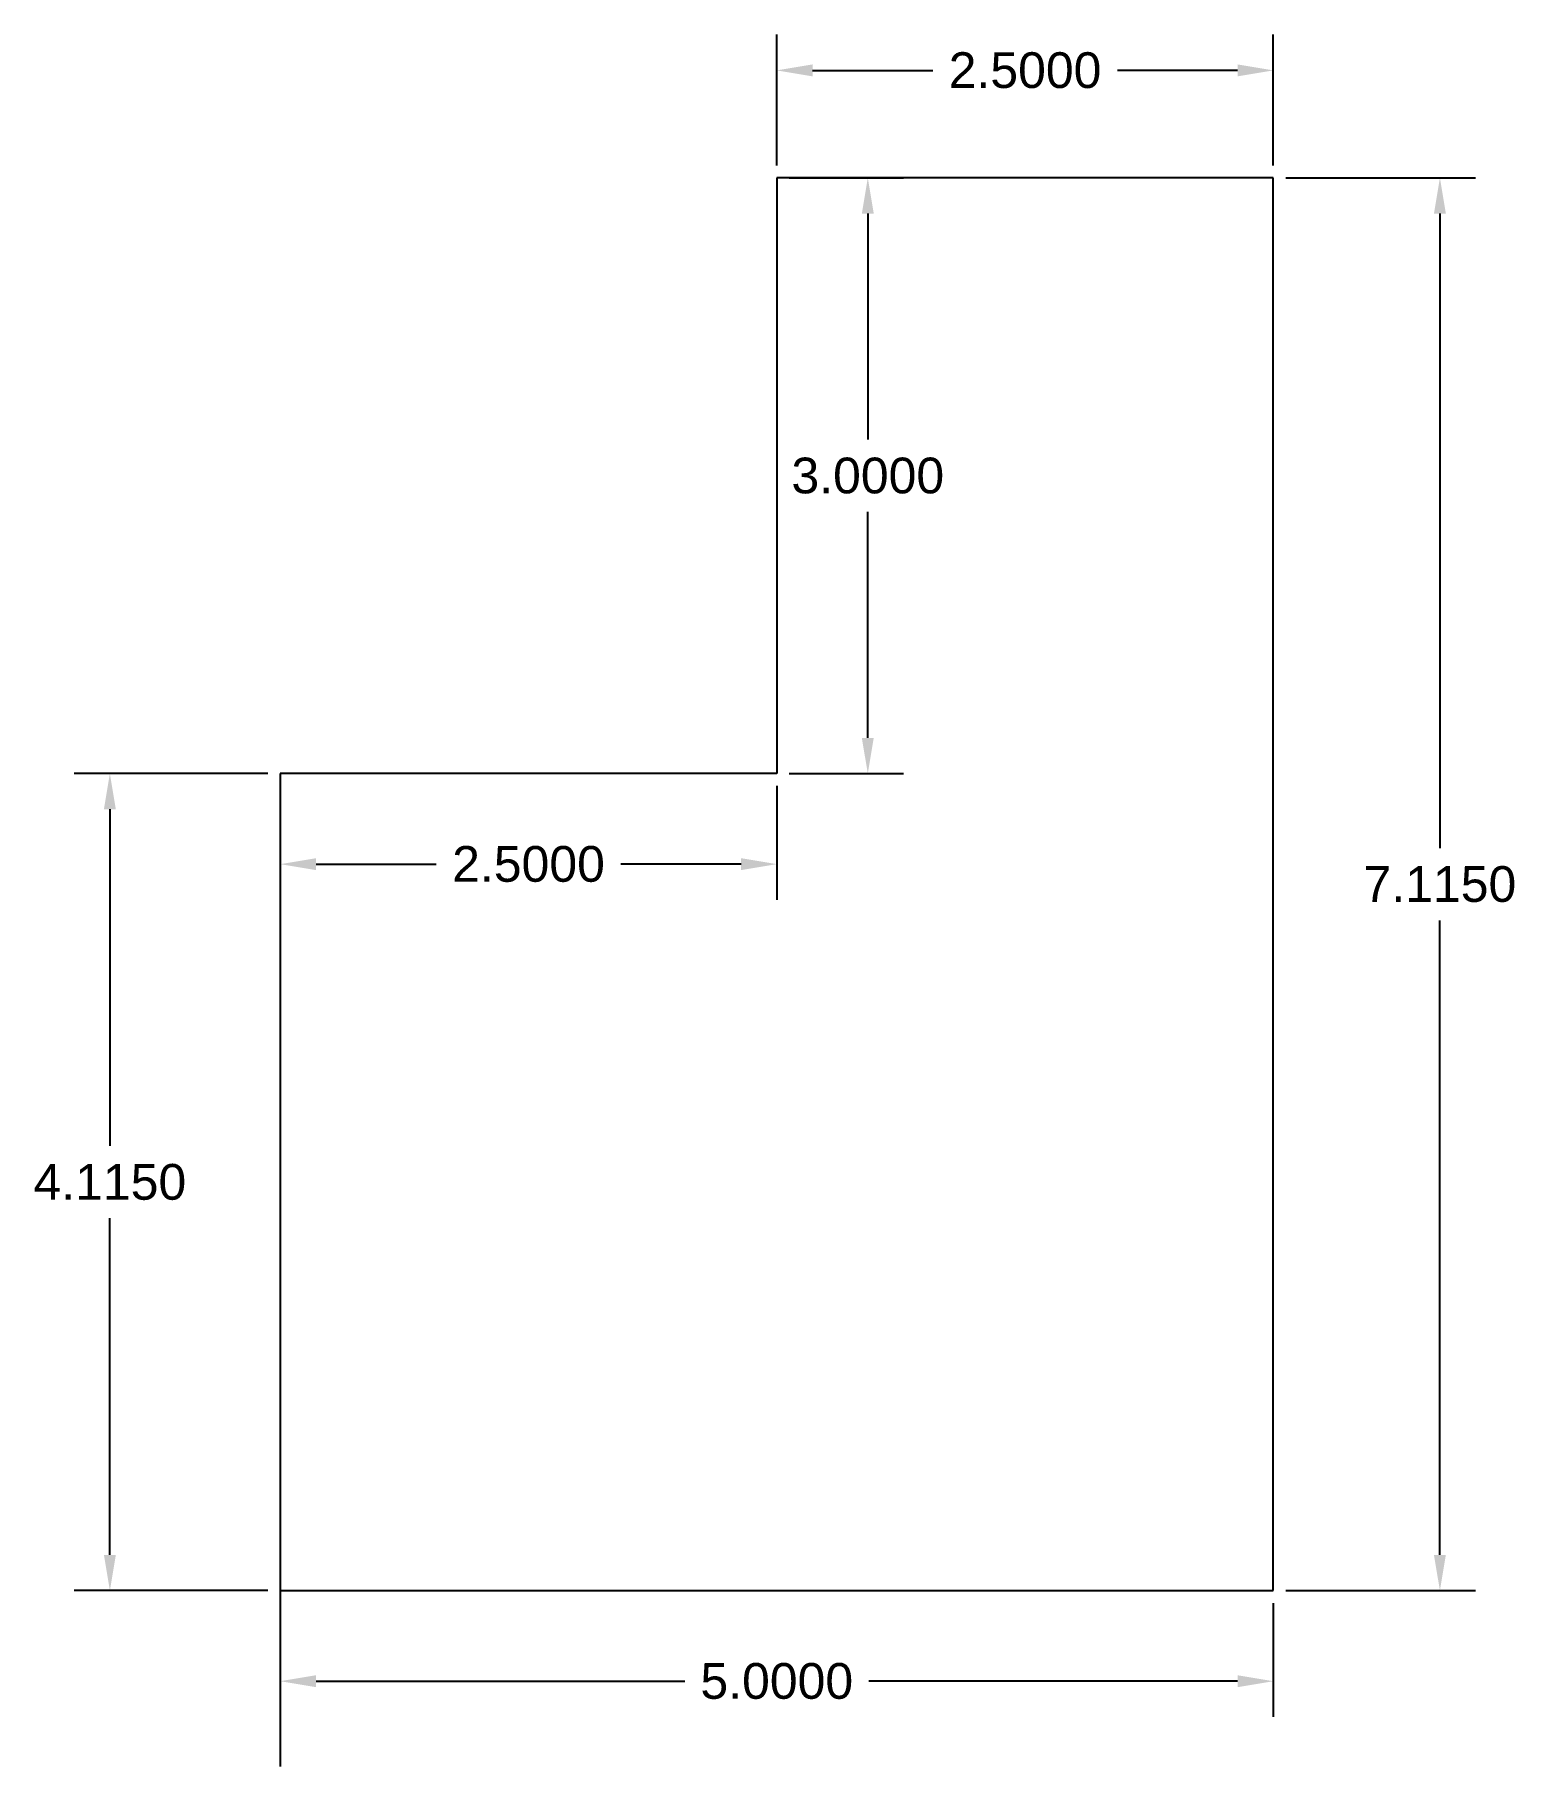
# Model space of a CAD drawing. Header units: inches. Extents: x 3.76 to 11.21, y -0.89 to 7.84.
import ezdxf

# ---------------------------------------------------------------- set-up
doc = ezdxf.new("R2010")
doc.units = ezdxf.units.IN
doc.header["$MEASUREMENT"] = 0
doc.styles.get("Standard").update_dxf_attribs({"font": 'arial.ttf'})
doc.dimstyles.get("Standard").update_dxf_attribs({"dimtxt": 0.18, "dimasz": 0.18, "dimexe": 0.18, "dimexo": 0.0625, "dimgap": 0.09, "dimtad": 0, "dimtih": 1, "dimtoh": 1, "dimdec": 4, "dimzin": 0, "dimdsep": 46, "dimtxsty": 'Standard', "dimcen": 0.09, "dimadec": 0, "dimazin": 0, "dimtfac": 1, "dimtdec": 4, "dimtofl": 0, "dimtmove": 0, "dimatfit": 3, "dimfxl": 1, "dimtolj": 1, "dimtzin": 0, "dimarcsym": 0})

# ---------------------------------------------------------------- blocks, each defined once
blk = doc.blocks.new('*D1')
at = {"color": 0, "lineweight": -2, "transparency": 16777216}
for p, q in [((5, -0.0625), (5, -0.6361)), ((10, -0.0625), (10, -0.6361)), ((5.18, -0.4561), (7.0367, -0.4561)), ((9.82, -0.4561), (7.9633, -0.4561))]:
    blk.add_line(p, q, dxfattribs=at)
at = {"color": 0, "transparency": 16777216}
for points in [[(5.18, -0.4261), (5.18, -0.4861), (5, -0.4561)], [(9.82, -0.4261), (9.82, -0.4861), (10, -0.4561)]]:
    blk.add_solid(points, dxfattribs=at)
at = {"layer": 'Defpoints', "color": 0, "transparency": 16777216}
for p in [(5, 0), (10, 0), (10, -0.4561)]:
    blk.add_point(p, dxfattribs=at)
at = {"color": 0, "transparency": 16777216, "insert": (7.5, -0.4561), "char_height": 0.18, "attachment_point": 5}
blk.add_mtext('\\A1;5.0000', dxfattribs=at)
blk = doc.blocks.new('*D2')
at = {"color": 0, "lineweight": -2, "transparency": 16777216}
for p, q in [((10.0625, 7.115), (11.0188, 7.115)), ((10.8388, 6.935), (10.8388, 3.7394)), ((10.8388, 0.18), (10.8388, 3.3756)), ((10.0625, 0), (11.0188, 0))]:
    blk.add_line(p, q, dxfattribs=at)
at = {"color": 0, "transparency": 16777216}
for points in [[(10.8088, 6.935), (10.8688, 6.935), (10.8388, 7.115)], [(10.8088, 0.18), (10.8688, 0.18), (10.8388, 0)]]:
    blk.add_solid(points, dxfattribs=at)
at = {"layer": 'Defpoints', "color": 0, "transparency": 16777216}
for p in [(10, 7.115), (10, 0), (10.8388, 0)]:
    blk.add_point(p, dxfattribs=at)
at = {"color": 0, "transparency": 16777216, "insert": (10.8388, 3.5575), "char_height": 0.18, "attachment_point": 5}
blk.add_mtext('\\A1;7.1150', dxfattribs=at)
blk = doc.blocks.new('*D3')
at = {"color": 0, "lineweight": -2, "transparency": 16777216}
for p, q in [((7.5, 7.1775), (7.5, 7.8365)), ((10, 7.1775), (10, 7.8365)), ((7.68, 7.6565), (8.2851, 7.6565)), ((9.82, 7.6565), (9.2149, 7.6565))]:
    blk.add_line(p, q, dxfattribs=at)
at = {"color": 0, "transparency": 16777216}
for points in [[(7.68, 7.6865), (7.68, 7.6265), (7.5, 7.6565)], [(9.82, 7.6865), (9.82, 7.6265), (10, 7.6565)]]:
    blk.add_solid(points, dxfattribs=at)
at = {"layer": 'Defpoints', "color": 0, "transparency": 16777216}
for p in [(7.5, 7.6565), (7.5, 7.115), (10, 7.115)]:
    blk.add_point(p, dxfattribs=at)
at = {"color": 0, "transparency": 16777216, "insert": (8.75, 7.6565), "char_height": 0.18, "attachment_point": 5}
blk.add_mtext('\\A1;2.5000', dxfattribs=at)
blk = doc.blocks.new('*D4')
at = {"color": 0, "lineweight": -2, "transparency": 16777216}
for p, q in [((7.5625, 7.115), (8.1382, 7.115)), ((7.9582, 6.935), (7.9582, 5.7969)), ((7.9582, 4.295), (7.9582, 5.433)), ((7.5625, 4.115), (8.1382, 4.115))]:
    blk.add_line(p, q, dxfattribs=at)
at = {"color": 0, "transparency": 16777216}
for points in [[(7.9282, 6.935), (7.9882, 6.935), (7.9582, 7.115)], [(7.9282, 4.295), (7.9882, 4.295), (7.9582, 4.115)]]:
    blk.add_solid(points, dxfattribs=at)
at = {"layer": 'Defpoints', "color": 0, "transparency": 16777216}
for p in [(7.5, 7.115), (7.5, 4.115), (7.9582, 4.115)]:
    blk.add_point(p, dxfattribs=at)
at = {"color": 0, "transparency": 16777216, "insert": (7.9582, 5.615), "char_height": 0.18, "attachment_point": 5}
blk.add_mtext('\\A1;3.0000', dxfattribs=at)
blk = doc.blocks.new('*D5')
at = {"color": 0, "lineweight": -2, "transparency": 16777216}
for p, q in [((5, 4.0525), (5, 3.4788)), ((7.5, 4.0525), (7.5, 3.4788)), ((5.18, 3.6588), (5.7851, 3.6588)), ((7.32, 3.6588), (6.7149, 3.6588))]:
    blk.add_line(p, q, dxfattribs=at)
at = {"color": 0, "transparency": 16777216}
for points in [[(5.18, 3.6888), (5.18, 3.6288), (5, 3.6588)], [(7.32, 3.6888), (7.32, 3.6288), (7.5, 3.6588)]]:
    blk.add_solid(points, dxfattribs=at)
at = {"layer": 'Defpoints', "color": 0, "transparency": 16777216}
for p in [(5, 4.115), (7.5, 4.115), (5, 3.6588)]:
    blk.add_point(p, dxfattribs=at)
at = {"color": 0, "transparency": 16777216, "insert": (6.25, 3.6588), "char_height": 0.18, "attachment_point": 5}
blk.add_mtext('\\A1;2.5000', dxfattribs=at)
blk = doc.blocks.new('*D6')
at = {"color": 0, "lineweight": -2, "transparency": 16777216}
for p, q in [((4.9375, 4.115), (3.9621, 4.115)), ((4.1421, 3.935), (4.1421, 2.2394)), ((4.1421, 0.18), (4.1421, 1.8756)), ((4.9375, 0), (3.9621, 0))]:
    blk.add_line(p, q, dxfattribs=at)
at = {"color": 0, "transparency": 16777216}
for points in [[(4.1121, 3.935), (4.1721, 3.935), (4.1421, 4.115)], [(4.1121, 0.18), (4.1721, 0.18), (4.1421, 0)]]:
    blk.add_solid(points, dxfattribs=at)
at = {"layer": 'Defpoints', "color": 0, "transparency": 16777216}
for p in [(5, 4.115), (5, 0), (4.1421, 0)]:
    blk.add_point(p, dxfattribs=at)
at = {"color": 0, "transparency": 16777216, "insert": (4.1421, 2.0575), "char_height": 0.18, "attachment_point": 5}
blk.add_mtext('\\A1;4.1150', dxfattribs=at)

msp = doc.modelspace()

# ---------------------------------------------------------------- linework, layer by layer
for p, q in [((10, 7.11498), (7.5, 7.11498)), ((7.5, 7.11498), (7.5, 4.11498)), ((10, 0), (10, 7.11498)), ((7.5, 4.11498), (5, 4.11498)), ((5, 4.11498), (5, -0.88502)), ((5, 0), (10, 0))]:
    msp.add_line(p, q)

# ---------------------------------------------------------------- dimensions: what is measured, and where the dimension line sits
for base, p1, p2, picture, middle in [((7.5, 7.65654), (10, 7.11498), (7.5, 7.11498), '*D3', (8.75, 7.65654)), ((5, 3.65877), (7.5, 4.11498), (5, 4.11498), '*D5', (6.25, 3.65877)), ((10, -0.45608), (5, 0), (10, 0), '*D1', (7.5, -0.45608))]:
    dim = msp.add_linear_dim(base=base, p1=p1, p2=p2, dimstyle='Standard')
    dim.commit()
    dim.dimension.update_dxf_attribs({"geometry": picture, "text_midpoint": middle})
for base, p1, p2, picture, middle in [((7.9582, 4.11498), (7.5, 7.11498), (7.5, 4.11498), '*D4', (7.9582, 5.61498)), ((10.83876, 0), (10, 7.11498), (10, 0), '*D2', (10.83876, 3.55749)), ((4.14209, 0), (5, 4.11498), (5, 0), '*D6', (4.14209, 2.05749))]:
    dim = msp.add_linear_dim(base=base, p1=p1, p2=p2, angle=90, dimstyle='Standard')
    dim.commit()
    dim.dimension.update_dxf_attribs({"geometry": picture, "text_midpoint": middle})

doc.saveas('drawing.dxf')
